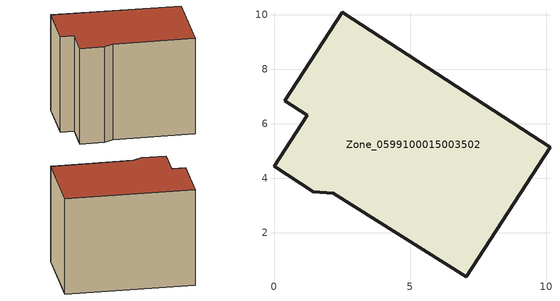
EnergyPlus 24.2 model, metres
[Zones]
Zone_0599100015003502
 floor ground (C_G): 2.5,10.1 10.13,5.14 7.05,0.39 2.17,3.45 1.44,3.5 0,4.44 1.22,6.32 0.4,6.85 z0.81
 wall outside (C_F): 10.13,5.14 2.5,10.1 0.4,6.85 1.22,6.32 0,4.44 1.44,3.5 2.17,3.45 7.05,0.39 10.13,5.14 z0.81:7.95
 roof outside (C_R): 2.17,3.45 7.05,0.39 10.13,5.14 2.5,10.1 0.4,6.85 1.22,6.32 0,4.44 1.44,3.5 z7.95
[BUILDING]
Pand.0599100015003502: North Axis=0; Terrain=City; Loads Convergence Tolerance Value=0.04; Temperature Convergence Tolerance Value=0.4; Solar Distribution=FullExterior; Maximum Number of Warmup Days=25; Minimum Number of Warmup Days=1
[Site:Location]
Rotterdam.The.Hague.AP_ZH_NLD Design_Conditions: Latitude=51.96; Longitude=4.45; Time Zone=1; Elevation=-4.5
[SITE:GROUNDTEMPERATURE:BUILDINGSURFACE]
18, 18, 18, 18, 18, 18, 18, 18, 18, 18, 18, 18
[MATERIAL] Thermal Absorptance=0.9; Solar Absorptance=0.7; Visible Absorptance=0.7
Name | Roughness | Thickness | Conductivity | Density | Specific Heat
G.TC.1965-1974 | MediumSmooth | 0.15 | 0.882353 | 540 | 1210
F.TC.1965-1974 | Rough | 0.3 | 0.697674 | 1920 | 840
R.TC.1965-1974 | MediumRough | 0.2 | 0.232558 | 1500 | 1000
[CONSTRUCTION]
C_G: G.TC.1965-1974
C_F: F.TC.1965-1974
C_R: R.TC.1965-1974
[ZONE]
Zone_0599100015003502: Type=1; Multiplier=1; Ceiling Height=Autocalculate; Volume=Autocalculate; Floor Area=autocalculate; Part of Total Floor Area=Yes
[ZONEINFILTRATION:DESIGNFLOWRATE]
Infil_Zone_0599100015003502: Zone or ZoneList or Space or SpaceList=Zone_0599100015003502; Schedule=AlwaysOn; Design Flow Rate Calculation Method=Flow/Area; Flow Rate per Floor Area=0.003; Constant Term Coefficient=1; Temperature Term Coefficient=0; Velocity Term Coefficient=0; Velocity Squared Term Coefficient=0
[HVACTEMPLATE:ZONE:IDEALLOADSAIRSYSTEM]
Zone_0599100015003502: Maximum Heating Supply Air Temperature=50; Minimum Cooling Supply Air Temperature=13; Maximum Heating Supply Air Humidity Ratio=0.0156; Minimum Cooling Supply Air Humidity Ratio=0.0077; Heating Limit=NoLimit; Cooling Limit=NoLimit; Dehumidification Control Type=ConstantSensibleHeatRatio; Cooling Sensible Heat Ratio=0.7; Dehumidification Setpoint=60; Humidification Control Type=None; Humidification Setpoint=30; Outdoor Air Method=None; Outdoor Air Flow Rate per Person=0.00944; Outdoor Air Flow Rate per Zone Floor Area=0; Outdoor Air Flow Rate per Zone=0; Demand Controlled Ventilation Type=None; Outdoor Air Economizer Type=NoEconomizer; Heat Recovery Type=None; Sensible Heat Recovery Effectiveness=0.7; Latent Heat Recovery Effectiveness=0.65
[ZONECONTROL:THERMOSTAT]
ThermostatControl_Zone_0599100015003502: Zone or ZoneList=Zone_0599100015003502; Control Type Schedule=DualSetpointControlType; Control 1=Thermostat_Zone_0599100015003502; Temperature Difference Between Cutout And Setpoint=0
[THERMOSTATSETPOINT:DUALSETPOINT]
Thermostat_Zone_0599100015003502: Heating Setpoint Temperature Schedule=HeatingSetpoint_Zone_0599100015003502; Cooling Setpoint Temperature Schedule=CoolingSetpoint_Zone_0599100015003502
[SCHEDULE:COMPACT]
HeatingSetpoint_Zone_0599100015003502: Through: 12/31, For: AllDays, Until: 24:00, 21
CoolingSetpoint_Zone_0599100015003502: Through: 12/31, For: AllDays, Until: 24:00, 24
DualSetpointControlType: Through: 12/31, For: AllDays, Until: 24:00, 4
AlwaysOn: Through: 12/31, For: AllDays, Until: 24:00, 1
